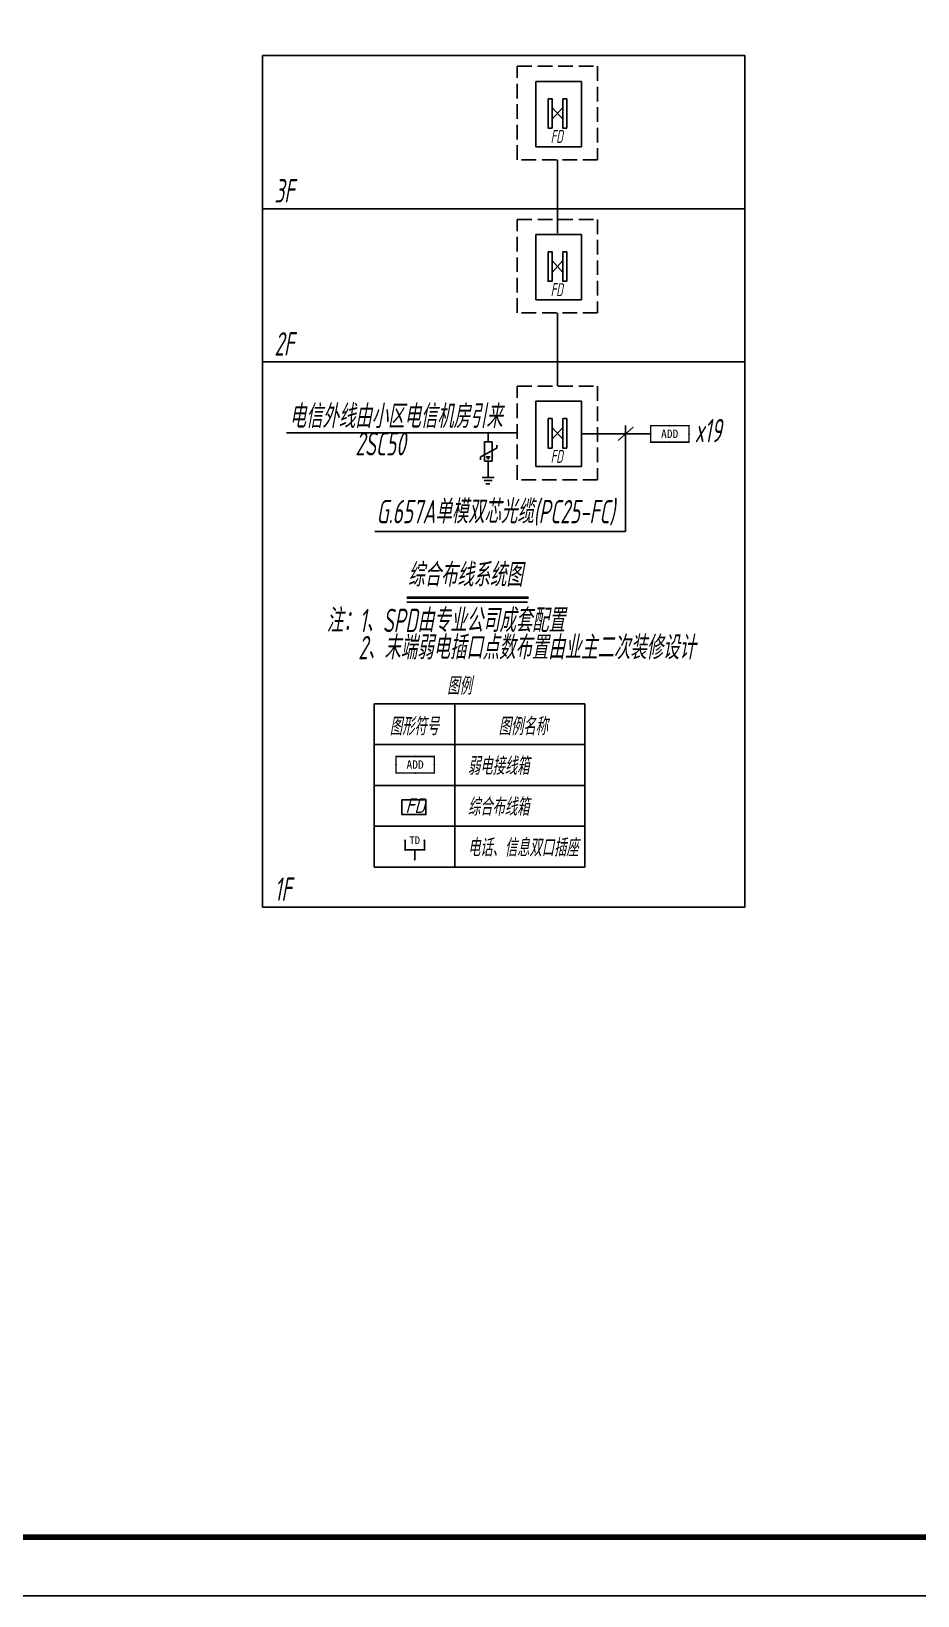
# Model space of a CAD drawing. Extents: x 491024 to 1725648, y 860327 to 1705161.
# Drawn here: x 579919 to 595067, y 961948 to 988673 of the extents above; entities that cross this region are included whole.
import ezdxf
from ezdxf.enums import TextEntityAlignment as Align

# ---------------------------------------------------------------- set-up
doc = ezdxf.new("R2010")
doc.units = 0
doc.header["$LTSCALE"] = 1000
doc.header["$MEASUREMENT"] = 0
doc.linetypes.add('DASH', pattern=[0.35, 0.25, -0.1])
doc.linetypes.add('HIDDEN', pattern=[0.375, 0.25, -0.125])
for name, color, linetype in [('!!DIM-动力', 7, 'Continuous'), ('DIM-照明', 3, 'Continuous'), ('EQUIP', 3, 'Continuous'), ('EQUIP-箱柜', 3, 'Continuous'), ('EQUIP-通讯', 3, 'Continuous'), ('SYST', 7, 'Continuous'), ('WIRE-消防', 4, 'Continuous'), ('图框', 140, 'Continuous')]:
    doc.layers.add(name, color=color, linetype=linetype)
doc.styles.add('_TCH_LABEL', font='simhei.ttf')
doc.styles.add('_TEL_DIM', font='SIMPLEX', dxfattribs={"width": 0.8, "height": 3.5, "bigfont": 'HZTXT'})
doc.styles.add('AUDIT_D_091116230756-0', font='gbenor.shx', dxfattribs={"bigfont": 'gbcbig.shx'})
doc.styles.add('HZTXT', font='gbeitc.shx', dxfattribs={"width": 0.8, "height": 400, "bigfont": 'hztxt.shx'})

# ---------------------------------------------------------------- blocks, each defined once
blk = doc.blocks.new('_LINKPT1')
blk.add_line((0, 0), (0, 0))
blk = doc.blocks.new('M_I0')
for p, q in [((0.75, 0.6), (-0.75, 0.6)), ((-0.75, 0.6), (-0.75, 0)), ((-0.75, 0), (0.75, 0)), ((0.75, 0), (0.75, 0.6))]:
    blk.add_line(p, q)
for p in [(-0.75, 0.3), (0, 0.6), (0, 0), (0.75, 0.3)]:
    blk.add_blockref('_LINKPT1', p)
at = {"style": 'AUDIT_D_091116230756-0', "width": 0.8, "flags": 9}
blk.add_attdef('A', (0, 0), '', height=0.00003, dxfattribs=at)
blk = doc.blocks.new('A$C154754DE')
at = {"layer": 'EQUIP'}
for p, q in [((-858, 311), (-752, 311)), ((-752, 311), (-439, -280)), ((-443, -73), (-443, 74)), ((-406, -51), (-406, 49)), ((-369, -29), (-369, 20)), ((-295, 0), (295, 0)), ((-295, 0), (295, 0)), ((295, -211), (295, 212)), ((401, -147), (401, 140)), ((519, -83), (519, 59)), ((-439, -280), (-333, -280))]:
    blk.add_line(p, q, dxfattribs=at)
at = {"layer": 'SYST', "color": 3, "linetype": 'Continuous', "const_width": 33.7}
blk.add_lwpolyline([(-295, 0), (295, 1)], dxfattribs=at)
at = {"layer": 'EQUIP', "xscale": 453.2887850981206, "yscale": 453.2887850981206, "zscale": 453.2887850981206, "rotation": 180}
blk.add_blockref('M_I0', (-635, 136), dxfattribs=at)
blk = doc.blocks.new('$equip_U$00000380(Hz-PC)')
at = {"const_width": 0.06}
blk.add_lwpolyline([(-0.82, 0.7), (0.82, 0.7), (0.82, 0), (-0.82, 0)], close=True, dxfattribs=at)
for p in [(0, 0.7), (-0.82, 0.35), (0, 0), (0.82, 0.35)]:
    blk.add_point(p)
at = {"color": 7, "style": '_TCH_LABEL'}
blk.add_attdef('$TEXT$', text='', height=0.36, dxfattribs=at).set_placement((-0.004, 0.344), align=Align.MIDDLE_CENTER)
at = {"color": 7, "style": '_TEL_DIM', "flags": 1}
blk.add_attdef('A', text='', height=0.00002, dxfattribs=at).set_placement((0, 0), align=Align.MIDDLE_CENTER)
blk = doc.blocks.new('$equip$00001674')
for p, q in [((-0.5, 0.499), (-0.5, 0.999)), ((0.5, 0.999), (0.5, 0.499)), ((0.5, 0.499), (-0.5, 0.499)), ((0, 0.5), (0, 0))]:
    blk.add_line(p, q)
for p in [(-0.5, 0.999), (0.5, 0.999), (-0.5, 0.499), (0, 0), (0.5, 0.499)]:
    blk.add_point(p)
at = {"style": '_TCH_LABEL', "flags": 8}
blk.add_attdef('$TEXT$', text='', height=0.4, dxfattribs=at).set_placement((0, 0.999), align=Align.MIDDLE_CENTER)
at = {"style": '_TCH_LABEL', "flags": 9}
blk.add_attdef('A', (0, 0), '', height=0.00002, dxfattribs=at)

msp = doc.modelspace()

# ---------------------------------------------------------------- linework, layer by layer
at = {"layer": '!!DIM-动力'}
for p, q in [((583871, 988257.9), (592115.2, 988257.9)), ((583871, 985642.4), (592115.2, 985642.4)), ((583871, 983026.9), (592115.2, 983026.9))]:
    msp.add_line(p, q, dxfattribs=at)
msp.add_lwpolyline([(583871, 988257.9), (592115.2, 988257.9), (592115.2, 973711.5), (583871, 973711.5)], close=True, dxfattribs=at)
at = {"layer": 'DIM-照明', "linetype": 'HIDDEN', "ltscale": 1000}
for p, q in [((588540.7, 987816.8), (588540.7, 986700.8)), ((589322.7, 987816.8), (588540.7, 987816.8)), ((589322.7, 986700.8), (589322.7, 987816.8)), ((588540.7, 986700.8), (589322.7, 986700.8)), ((588540.7, 985201.3), (588540.7, 984085.3)), ((589322.7, 985201.3), (588540.7, 985201.3)), ((589322.7, 984085.3), (589322.7, 985201.3)), ((588540.7, 984085.3), (589322.7, 984085.3)), ((588540.7, 982352.3), (588540.7, 981236.3)), ((589322.7, 982352.3), (588540.7, 982352.3)), ((589322.7, 981236.3), (589322.7, 982352.3)), ((588540.7, 981236.3), (589322.7, 981236.3))]:
    msp.add_line(p, q, dxfattribs=at)
at = {"layer": 'DIM-照明'}
for p, q in [((589000.9, 987370.5), (588819.7, 987169.4)), ((588819.7, 987370.5), (589000.9, 987169.4)), ((589000.9, 984755), (588819.7, 984553.9)), ((588819.7, 984755), (589000.9, 984553.9)), ((589000.9, 981906), (588819.7, 981704.9)), ((588819.7, 981906), (589000.9, 981704.9)), ((590203, 981908.2), (589947.7, 981680.4)), ((590075.4, 981938.5), (590075.4, 980126.2)), ((590075.4, 980126.2), (585790.5, 980126.2)), ((586333.9, 978921, -279), (588396.2, 978921, -279)), ((585778.4, 976251.6), (585778.4, 975270.6))]:
    msp.add_line(p, q, dxfattribs=at)
at = {"layer": 'DIM-照明', "color": 4}
for p, q in [((584282.8, 981811.4), (588224.3, 981811.4)), ((590501.4, 981794.3, -279), (589322.7, 981794.3))]:
    msp.add_line(p, q, dxfattribs=at)
at = {"layer": 'DIM-照明', "linetype": 'Continuous'}
for p, q in [((585778.4, 974393.9), (585778.4, 977184)), ((589377.9, 977184), (585778.4, 977184)), ((589377.9, 974393.9), (589377.9, 977184)), ((589377.9, 976486.5), (585778.4, 976486.5))]:
    msp.add_line(p, q, dxfattribs=at)
at = {"layer": 'DIM-照明', "color": 7, "linetype": 'DASH'}
for points in [[(588224.3, 988075.3), (589596.7, 988075.3), (589596.7, 986476.6), (588224.3, 986476.6)], [(588224.3, 985459.7), (589596.7, 985459.7), (589596.7, 983861.1), (588224.3, 983861.1)], [(588224.3, 982610.7), (589596.7, 982610.7), (589596.7, 981012), (588224.3, 981012)]]:
    msp.add_lwpolyline(points, close=True, dxfattribs=at)
at = {"layer": 'DIM-照明'}
for points in [[(588751.3, 987521.4), (588819.7, 987521.4), (588819.7, 987018.6), (588751.3, 987018.6)], [(589000.9, 987521.4), (589069.3, 987521.4), (589069.3, 987018.6), (589000.9, 987018.6)], [(588751.3, 984905.9), (588819.7, 984905.9), (588819.7, 984403), (588751.3, 984403)], [(589000.9, 984905.9), (589069.3, 984905.9), (589069.3, 984403), (589000.9, 984403)], [(588751.3, 982056.8), (588819.7, 982056.8), (588819.7, 981554), (588751.3, 981554)], [(589000.9, 982056.8), (589069.3, 982056.8), (589069.3, 981554), (589000.9, 981554)], [(586251.2, 975542.8), (586664, 975542.8), (586664, 975290.5), (586251.2, 975290.5)]]:
    msp.add_lwpolyline(points, close=True, dxfattribs=at)
at = {"layer": 'DIM-照明', "color": 4}
for points in [[(588910.5, 985226.3), (588910.5, 986476.6)], [(588910.5, 982610.7), (588910.5, 983861.1)]]:
    msp.add_lwpolyline(points, dxfattribs=at)
at = {"layer": 'DIM-照明', "const_width": 50, "elevation": -279}
msp.add_lwpolyline([(586332.8, 978997.2), (588420.3, 978997.2)], dxfattribs=at)
at = {"layer": 'DIM-照明', "linetype": 'Continuous'}
for points in [[(585778.4, 977184), (589377.9, 977184)], [(587154.8, 977184), (587154.8, 974393.9)], [(585778.4, 976486.5), (589377.9, 976486.5)], [(585778.4, 975789), (589377.9, 975789)], [(585778.4, 975091.4), (589377.9, 975091.4)], [(585778.4, 974393.9), (589377.9, 974393.9)]]:
    msp.add_lwpolyline(points, dxfattribs=at)
at = {"layer": 'WIRE-消防'}
msp.add_line((587727.7, 981657.7), (587727.7, 981811.4, -279), dxfattribs=at)
at = {"layer": '图框'}
msp.add_lwpolyline([(550815, 1003901.8), (610214.8, 1003901.8), (610214.8, 961947.6), (550815, 961947.6)], close=True, dxfattribs=at)
at = {"layer": '图框', "const_width": 100}
msp.add_lwpolyline([(553315, 962947.6), (609215, 962947.6), (609215, 1002947.6), (553315, 1002947.6)], close=True, dxfattribs=at)

# ---------------------------------------------------------------- block references
at = {"layer": 'EQUIP-箱柜'}
ref = msp.add_blockref('$equip_U$00000380(Hz-PC)', (590829.6, 981934.3, -279), dxfattribs=dict(at, xscale=-400, yscale=400, zscale=400, rotation=180))
ref.add_attrib('$TEXT$', 'ADD', dxfattribs={"layer": '0', "color": 7, "height": 144, "style": '_TCH_LABEL'}).set_placement((590828, 981796.7, -279), align=Align.MIDDLE_CENTER)
ref = msp.add_blockref('$equip_U$00000380(Hz-PC)', (586479.9, 976284.3, -279), dxfattribs=dict(at, xscale=-400, yscale=400, zscale=400, rotation=180))
ref.add_attrib('$TEXT$', 'ADD', dxfattribs={"layer": '0', "color": 7, "height": 144, "style": '_TCH_LABEL'}).set_placement((586478.3, 976146.7, -279), align=Align.MIDDLE_CENTER)
at = {"layer": 'EQUIP-通讯', "xscale": 331.473214289546, "yscale": 331.473214289546, "zscale": 331.473214289546}
msp.add_blockref('$equip$00001674', (586471.4, 974522.4), dxfattribs=at).add_auto_attribs({'$TEXT$': 'TD'})
at = {"layer": 'WIRE-消防', "xscale": 0.4799999999813735, "yscale": 0.4799999999813735, "zscale": 0.4799999999813735, "rotation": 270}
msp.add_blockref('A$C154754DE', (587727.7, 981189.9), dxfattribs=at)

# ---------------------------------------------------------------- texts
at = {"layer": 'DIM-照明', "style": 'HZTXT', "width": 0.7}
for s, height, p in [('FD', 220, (588795.1, 986765.2)), ('FD', 220, (588795.1, 984149.7)), ('FD', 220, (588795.1, 981300.7)), ('综合布线系统图', 400, (586353.9, 979187.2, -279)), ('图例', 300, (587024, 977339.1)), ('弱电接线箱', 300, (587378, 975970.8)), ('综合布线箱', 300, (587378, 975273.3)), ('电话、信息双口插座', 300, (587378, 974575.8))]:
    msp.add_text(s, height=height, dxfattribs=at).set_placement(p)
at = {"layer": 'DIM-照明', "color": 7, "style": 'HZTXT', "width": 0.7}
for s, p in [('3F', (584073.4, 985747.8)), ('2F', (584073.4, 983132.2)), ('G.657A单模双芯光缆(PC25-FC)', (585819.5, 980267.3)), ('注：1、SPD由专业公司成套配置', (584964.6, 978408.6)), ('2、末端弱电插口点数布置由业主二次装修设计', (585505.8, 977944.7)), ('1F', (584073.4, 973816.9))]:
    msp.add_text(s, height=400, dxfattribs=at).set_placement(p)
for s, p in [('电信外线由小区电信机房引来', (587969.9, 981894.7)), ('x19', (591714.2, 981651.6, -279)), ('2SC50', (586315.7, 981427.1))]:
    msp.add_text(s, height=400, dxfattribs=at).set_placement(p, align=Align.RIGHT)
at = {"layer": 'DIM-照明', "style": 'HZTXT', "width": 0.7}
for s, p in [('图形符号', (586463, 976647.2)), ('图例名称', (588323, 976647.2))]:
    msp.add_text(s, height=300, dxfattribs=at).set_placement(p, align=Align.CENTER)
at = {"layer": 'DIM-照明', "color": 2, "style": 'HZTXT'}
msp.add_text('FD', height=250, dxfattribs=at).set_placement((586312.3, 975320.4))

doc.saveas('drawing.dxf')
